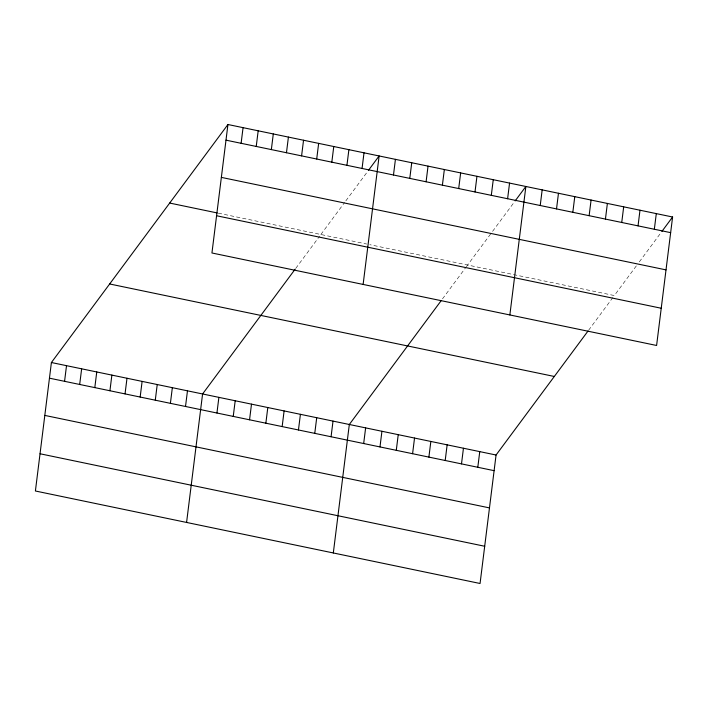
<?xml version="1.0" encoding="UTF-8"?>
<svg xmlns="http://www.w3.org/2000/svg" width="708" height="708" viewBox="0 0 708 708"><rect width="100%" height="100%" fill="white"/><g stroke="black" fill="none" stroke-linecap="round" stroke-linejoin="round"><path stroke-width="0.53" stroke-dasharray="3.54 2.66" d="M295.758 268.359L319.644 236.153M320.866 234.498L344.646 202.444M345.84 200.842L366.647 172.787M442.491 298.882L465.767 267.5M466.377 266.677L491.387 232.967M492.573 231.366L514.566 201.709M588.614 330.229L613.119 297.201M636.333 265.889L614.34 295.546L369.78 244.676M639.306 261.889L661.307 232.233M218.276 213.161L366.726 244.039"/><path stroke-width="1.06" d="M227.941 124.511L211.94 252.986L656.599 345.477L672.6 217.002L227.941 124.511L51.401 362.523L35.4 490.998L480.059 583.489L496.06 455.014L588.003 331.052M64.57 381.32L66.517 365.664M79.685 384.462L81.641 368.815M94.81 387.612L96.757 371.957M109.926 390.754L111.873 375.107M125.042 393.896L126.998 378.249M140.166 397.046L142.113 381.391M155.282 400.188L157.229 384.541M170.398 403.33L172.345 387.683M185.514 406.481L187.47 390.825M186.585 522.442L202.585 393.975L295.147 269.182M241.109 143.308L243.065 127.652M216.94 413.012L218.887 397.365M256.234 146.45L258.181 130.794M233.242 416.401L235.198 400.755M271.35 149.592L273.297 133.945M249.552 419.8L251.499 404.144M286.466 152.742L288.413 137.087M265.854 423.189L267.801 407.534M301.59 155.884L303.537 140.228M282.156 426.579L284.103 410.932M316.706 159.026L318.653 143.379M298.457 429.968L300.413 414.322M331.822 162.176L333.769 146.521M346.938 165.318L348.894 149.662M314.768 433.367L316.715 417.711M362.062 168.46L364.009 152.813M331.07 436.756L333.017 421.101M363.124 284.43L379.125 155.955L368.425 170.38M333.318 552.966L349.318 424.499L441.27 300.528M393.48 175L395.427 159.344M363.673 443.535L365.629 427.889M409.782 178.389L411.737 162.743M379.984 446.925L381.931 431.278M426.092 181.779L428.039 166.132M396.285 450.323L398.232 434.668M442.394 185.169L444.341 169.522M412.587 453.713L414.534 438.057M458.695 188.567L460.651 172.911M428.889 457.103L430.845 441.456M475.006 191.957L476.953 176.301M445.199 460.492L447.146 444.845M491.308 195.346L493.255 179.699M461.501 463.882L463.448 448.235M507.609 198.736L509.556 183.089M477.803 467.28L479.759 451.624M509.857 314.954L525.867 186.478L515.159 200.904M540.222 205.524L542.169 189.868M556.523 208.913L558.47 193.266M572.825 212.303L574.772 196.656M589.127 215.692L591.083 200.045M605.437 219.091L607.384 203.435M621.739 222.48L623.686 206.825M638.041 225.87L639.988 210.223M654.342 229.259L656.298 213.612M661.9 231.428L672.6 217.002M225.994 140.157L670.653 232.649M221.356 177.389L666.016 269.881M169.681 203.054L217.197 212.94M216.577 215.754L661.237 308.245M109.66 283.979L554.32 376.47M51.401 362.523L496.06 455.014M49.454 378.178L494.113 470.67M44.816 415.41L489.476 507.901M40.037 453.766L484.697 546.257"/></g></svg>
